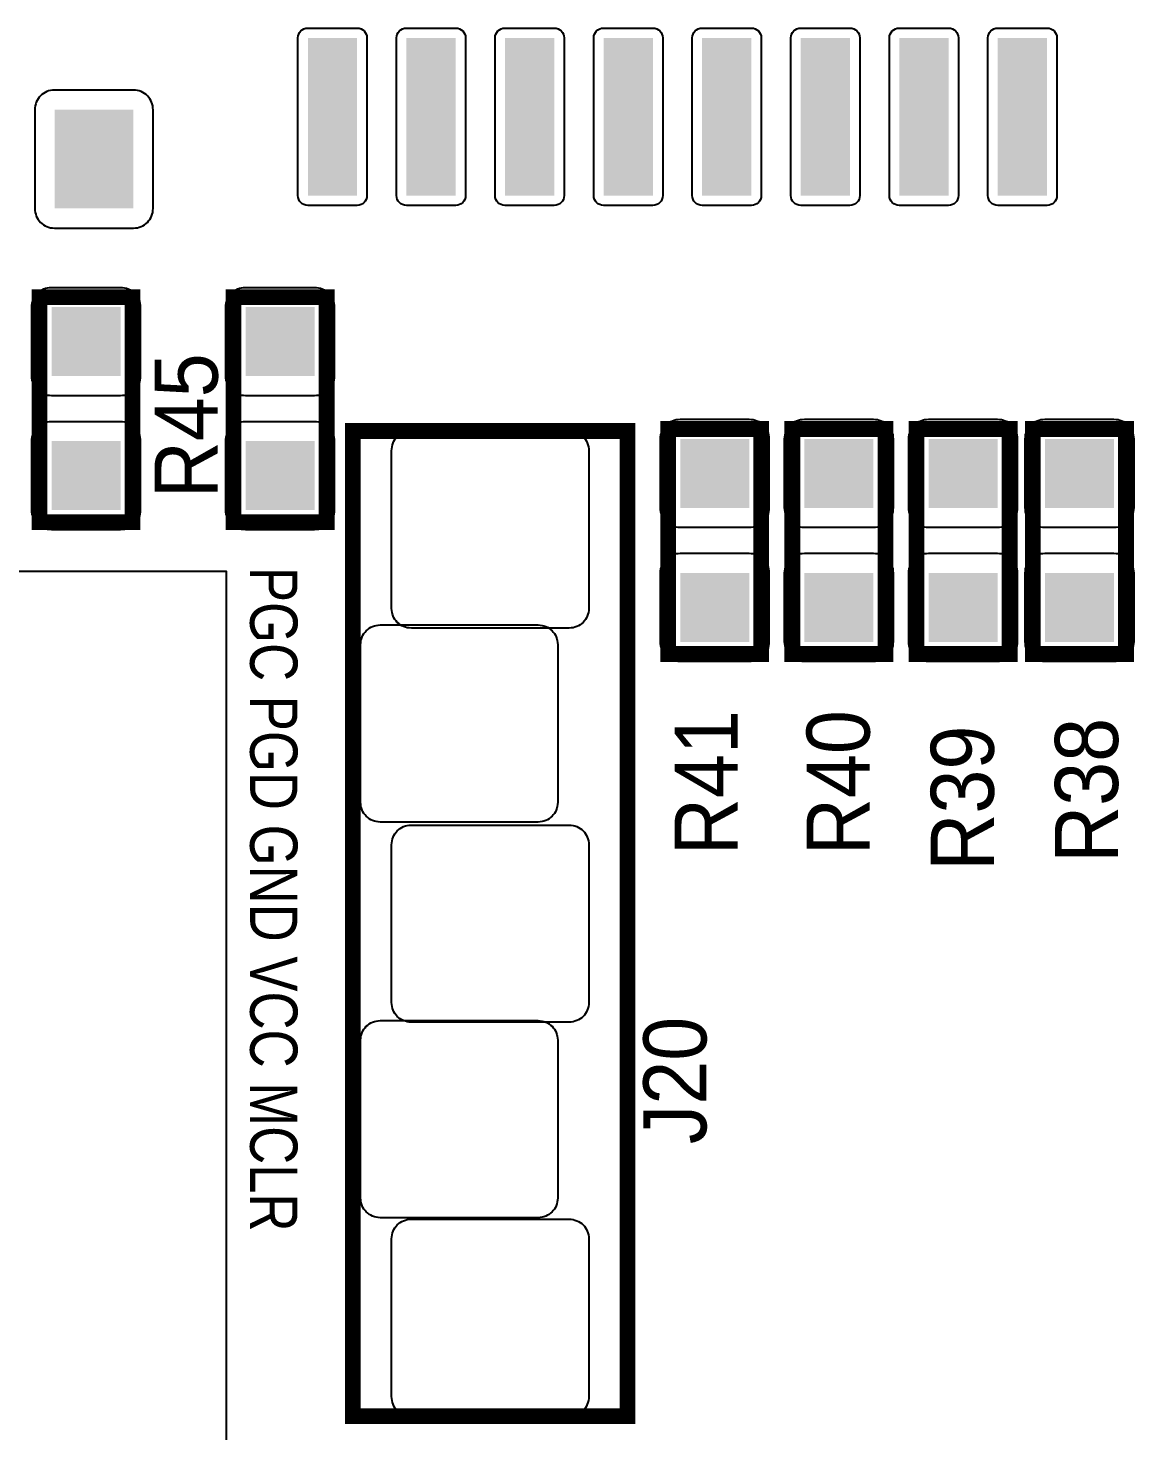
# Model space of a CAD drawing. Header units: inches. Extents: x -3.21 to 3.21, y -2.45 to 2.45.
# Drawn here: x -2.491 to -1.93, y -0.571 to 0.141 of the extents above; entities that cross this region are included whole.
import ezdxf

# ---------------------------------------------------------------- set-up
doc = ezdxf.new("R2010")
doc.units = ezdxf.units.IN
doc.layers.get('0').update_dxf_attribs({"linetype": 'CONTINUOUS'})

# ---------------------------------------------------------------- blocks, each defined once
blk = doc.blocks.new('RPAD')
blk.add_trace([(-0.5, -0.5), (-0.5, 0.5), (0.5, -0.5), (0.5, 0.5)])

msp = doc.modelspace()

# ---------------------------------------------------------------- linework, layer by layer
for points in [[(-2.32389, 0.050632), (-2.34889, 0.050632), (-2.349912, 0.050731), (-2.350857, 0.051018), (-2.351708, 0.051472), (-2.352444, 0.052077), (-2.353049, 0.052814), (-2.353504, 0.053664), (-2.35379, 0.054609), (-2.35389, 0.055632), (-2.35389, 0.135632), (-2.35379, 0.136654), (-2.353504, 0.1376), (-2.353049, 0.13845), (-2.352444, 0.139187), (-2.351708, 0.139791), (-2.350857, 0.140246), (-2.349912, 0.140532), (-2.34889, 0.140632), (-2.32389, 0.140632), (-2.322867, 0.140532), (-2.321922, 0.140246), (-2.321072, 0.139791), (-2.320335, 0.139187), (-2.31973, 0.13845), (-2.319276, 0.1376), (-2.318989, 0.136654), (-2.31889, 0.135632), (-2.31889, 0.055632), (-2.318989, 0.054609), (-2.319276, 0.053664), (-2.31973, 0.052814), (-2.320335, 0.052077), (-2.321072, 0.051472), (-2.321922, 0.051018), (-2.322867, 0.050731), (-2.32389, 0.050632)], [(-2.27389, 0.050632), (-2.29889, 0.050632), (-2.299912, 0.050731), (-2.300857, 0.051018), (-2.301708, 0.051472), (-2.302444, 0.052077), (-2.303049, 0.052814), (-2.303504, 0.053664), (-2.30379, 0.054609), (-2.30389, 0.055632), (-2.30389, 0.135632), (-2.30379, 0.136654), (-2.303504, 0.1376), (-2.303049, 0.13845), (-2.302444, 0.139187), (-2.301708, 0.139791), (-2.300857, 0.140246), (-2.299912, 0.140532), (-2.29889, 0.140632), (-2.27389, 0.140632), (-2.272867, 0.140532), (-2.271922, 0.140246), (-2.271072, 0.139791), (-2.270335, 0.139187), (-2.26973, 0.13845), (-2.269276, 0.1376), (-2.268989, 0.136654), (-2.26889, 0.135632), (-2.26889, 0.055632), (-2.268989, 0.054609), (-2.269276, 0.053664), (-2.26973, 0.052814), (-2.270335, 0.052077), (-2.271072, 0.051472), (-2.271922, 0.051018), (-2.272867, 0.050731), (-2.27389, 0.050632)], [(-2.22389, 0.050632), (-2.24889, 0.050632), (-2.249912, 0.050731), (-2.250857, 0.051018), (-2.251708, 0.051472), (-2.252444, 0.052077), (-2.253049, 0.052814), (-2.253504, 0.053664), (-2.25379, 0.054609), (-2.25389, 0.055632), (-2.25389, 0.135632), (-2.25379, 0.136654), (-2.253504, 0.1376), (-2.253049, 0.13845), (-2.252444, 0.139187), (-2.251708, 0.139791), (-2.250857, 0.140246), (-2.249912, 0.140532), (-2.24889, 0.140632), (-2.22389, 0.140632), (-2.222867, 0.140532), (-2.221922, 0.140246), (-2.221072, 0.139791), (-2.220335, 0.139187), (-2.21973, 0.13845), (-2.219276, 0.1376), (-2.218989, 0.136654), (-2.21889, 0.135632), (-2.21889, 0.055632), (-2.218989, 0.054609), (-2.219276, 0.053664), (-2.21973, 0.052814), (-2.220335, 0.052077), (-2.221072, 0.051472), (-2.221922, 0.051018), (-2.222867, 0.050731), (-2.22389, 0.050632)], [(-2.17389, 0.050632), (-2.19889, 0.050632), (-2.199912, 0.050731), (-2.200857, 0.051018), (-2.201708, 0.051472), (-2.202444, 0.052077), (-2.203049, 0.052814), (-2.203504, 0.053664), (-2.20379, 0.054609), (-2.20389, 0.055632), (-2.20389, 0.135632), (-2.20379, 0.136654), (-2.203504, 0.1376), (-2.203049, 0.13845), (-2.202444, 0.139187), (-2.201708, 0.139791), (-2.200857, 0.140246), (-2.199912, 0.140532), (-2.19889, 0.140632), (-2.17389, 0.140632), (-2.172867, 0.140532), (-2.171922, 0.140246), (-2.171072, 0.139791), (-2.170335, 0.139187), (-2.16973, 0.13845), (-2.169276, 0.1376), (-2.168989, 0.136654), (-2.16889, 0.135632), (-2.16889, 0.055632), (-2.168989, 0.054609), (-2.169276, 0.053664), (-2.16973, 0.052814), (-2.170335, 0.052077), (-2.171072, 0.051472), (-2.171922, 0.051018), (-2.172867, 0.050731), (-2.17389, 0.050632)], [(-2.12389, 0.050632), (-2.14889, 0.050632), (-2.149912, 0.050731), (-2.150857, 0.051018), (-2.151708, 0.051472), (-2.152444, 0.052077), (-2.153049, 0.052814), (-2.153504, 0.053664), (-2.15379, 0.054609), (-2.15389, 0.055632), (-2.15389, 0.135632), (-2.15379, 0.136654), (-2.153504, 0.1376), (-2.153049, 0.13845), (-2.152444, 0.139187), (-2.151708, 0.139791), (-2.150857, 0.140246), (-2.149912, 0.140532), (-2.14889, 0.140632), (-2.12389, 0.140632), (-2.122867, 0.140532), (-2.121922, 0.140246), (-2.121072, 0.139791), (-2.120335, 0.139187), (-2.11973, 0.13845), (-2.119276, 0.1376), (-2.118989, 0.136654), (-2.11889, 0.135632), (-2.11889, 0.055632), (-2.118989, 0.054609), (-2.119276, 0.053664), (-2.11973, 0.052814), (-2.120335, 0.052077), (-2.121072, 0.051472), (-2.121922, 0.051018), (-2.122867, 0.050731), (-2.12389, 0.050632)], [(-2.07389, 0.050632), (-2.09889, 0.050632), (-2.099912, 0.050731), (-2.100857, 0.051018), (-2.101708, 0.051472), (-2.102444, 0.052077), (-2.103049, 0.052814), (-2.103504, 0.053664), (-2.10379, 0.054609), (-2.10389, 0.055632), (-2.10389, 0.135632), (-2.10379, 0.136654), (-2.103504, 0.1376), (-2.103049, 0.13845), (-2.102444, 0.139187), (-2.101708, 0.139791), (-2.100857, 0.140246), (-2.099912, 0.140532), (-2.09889, 0.140632), (-2.07389, 0.140632), (-2.072867, 0.140532), (-2.071922, 0.140246), (-2.071072, 0.139791), (-2.070335, 0.139187), (-2.06973, 0.13845), (-2.069276, 0.1376), (-2.068989, 0.136654), (-2.06889, 0.135632), (-2.06889, 0.055632), (-2.068989, 0.054609), (-2.069276, 0.053664), (-2.06973, 0.052814), (-2.070335, 0.052077), (-2.071072, 0.051472), (-2.071922, 0.051018), (-2.072867, 0.050731), (-2.07389, 0.050632)], [(-2.02389, 0.050632), (-2.04889, 0.050632), (-2.049912, 0.050731), (-2.050857, 0.051018), (-2.051708, 0.051472), (-2.052444, 0.052077), (-2.053049, 0.052814), (-2.053504, 0.053664), (-2.05379, 0.054609), (-2.05389, 0.055632), (-2.05389, 0.135632), (-2.05379, 0.136654), (-2.053504, 0.1376), (-2.053049, 0.13845), (-2.052444, 0.139187), (-2.051708, 0.139791), (-2.050857, 0.140246), (-2.049912, 0.140532), (-2.04889, 0.140632), (-2.02389, 0.140632), (-2.022867, 0.140532), (-2.021922, 0.140246), (-2.021072, 0.139791), (-2.020335, 0.139187), (-2.01973, 0.13845), (-2.019276, 0.1376), (-2.018989, 0.136654), (-2.01889, 0.135632), (-2.01889, 0.055632), (-2.018989, 0.054609), (-2.019276, 0.053664), (-2.01973, 0.052814), (-2.020335, 0.052077), (-2.021072, 0.051472), (-2.021922, 0.051018), (-2.022867, 0.050731), (-2.02389, 0.050632)], [(-1.97389, 0.050632), (-1.99889, 0.050632), (-1.999912, 0.050731), (-2.000857, 0.051018), (-2.001708, 0.051472), (-2.002444, 0.052077), (-2.003049, 0.052814), (-2.003504, 0.053664), (-2.00379, 0.054609), (-2.00389, 0.055632), (-2.00389, 0.135632), (-2.00379, 0.136654), (-2.003504, 0.1376), (-2.003049, 0.13845), (-2.002444, 0.139187), (-2.001708, 0.139791), (-2.000857, 0.140246), (-1.999912, 0.140532), (-1.99889, 0.140632), (-1.97389, 0.140632), (-1.972867, 0.140532), (-1.971922, 0.140246), (-1.971072, 0.139791), (-1.970335, 0.139187), (-1.96973, 0.13845), (-1.969276, 0.1376), (-1.968989, 0.136654), (-1.96889, 0.135632), (-1.96889, 0.055632), (-1.968989, 0.054609), (-1.969276, 0.053664), (-1.96973, 0.052814), (-1.970335, 0.052077), (-1.971072, 0.051472), (-1.971922, 0.051018), (-1.972867, 0.050731), (-1.97389, 0.050632)], [(-2.43739, 0.109132), (-2.47739, 0.109132), (-2.478429, 0.109081), (-2.479434, 0.108933), (-2.480401, 0.108691), (-2.481325, 0.10836), (-2.482202, 0.107946), (-2.483026, 0.107451), (-2.483793, 0.106881), (-2.484499, 0.106241), (-2.485139, 0.105535), (-2.485709, 0.104768), (-2.486203, 0.103944), (-2.486618, 0.103067), (-2.486949, 0.102143), (-2.487191, 0.101176), (-2.487339, 0.100171), (-2.48739, 0.099132), (-2.48739, 0.049132), (-2.487339, 0.048093), (-2.487191, 0.047087), (-2.486949, 0.04612), (-2.486618, 0.045196), (-2.486203, 0.04432), (-2.485709, 0.043496), (-2.485139, 0.042729), (-2.484499, 0.042022), (-2.483793, 0.041382), (-2.483026, 0.040813), (-2.482202, 0.040318), (-2.481325, 0.039904), (-2.480401, 0.039573), (-2.479434, 0.039331), (-2.478429, 0.039182), (-2.47739, 0.039132), (-2.43739, 0.039132), (-2.43635, 0.039182), (-2.435345, 0.039331), (-2.434378, 0.039573), (-2.433454, 0.039904), (-2.432578, 0.040318), (-2.431754, 0.040813), (-2.430986, 0.041382), (-2.43028, 0.042022), (-2.42964, 0.042729), (-2.429071, 0.043496), (-2.428576, 0.04432), (-2.428161, 0.045196), (-2.427831, 0.04612), (-2.427589, 0.047087), (-2.42744, 0.048093), (-2.42739, 0.049132), (-2.42739, 0.099132), (-2.42744, 0.100171), (-2.427589, 0.101176), (-2.427831, 0.102143), (-2.428161, 0.103067), (-2.428576, 0.103944), (-2.429071, 0.104768), (-2.42964, 0.105535), (-2.43028, 0.106241), (-2.430986, 0.106881), (-2.431754, 0.107451), (-2.432578, 0.107946), (-2.433454, 0.10836), (-2.434378, 0.108691), (-2.435345, 0.108933), (-2.43635, 0.109081), (-2.43739, 0.109132)], [(-2.488913, -0.035974), (-2.488913, -0.000974), (-2.488863, 0.000065), (-2.488715, 0.00107), (-2.488472, 0.002037), (-2.488142, 0.002961), (-2.487727, 0.003837), (-2.487232, 0.004661), (-2.486663, 0.005429), (-2.486023, 0.006135), (-2.485317, 0.006775), (-2.484549, 0.007344), (-2.483725, 0.007839), (-2.482849, 0.008254), (-2.481925, 0.008585), (-2.480958, 0.008827), (-2.479953, 0.008975), (-2.478913, 0.009026), (-2.443913, 0.009026), (-2.442874, 0.008975), (-2.441869, 0.008827), (-2.440902, 0.008585), (-2.439978, 0.008254), (-2.439102, 0.007839), (-2.438278, 0.007344), (-2.43751, 0.006775), (-2.436804, 0.006135), (-2.436164, 0.005429), (-2.435594, 0.004661), (-2.4351, 0.003837), (-2.434685, 0.002961), (-2.434354, 0.002037), (-2.434112, 0.00107), (-2.433964, 0.000065), (-2.433913, -0.000974), (-2.433913, -0.035974), (-2.433964, -0.037014), (-2.434112, -0.038019), (-2.434354, -0.038986), (-2.434685, -0.03991), (-2.4351, -0.040786), (-2.435594, -0.04161), (-2.436164, -0.042378), (-2.436804, -0.043084), (-2.43751, -0.043724), (-2.438278, -0.044293), (-2.439102, -0.044788), (-2.439978, -0.045203), (-2.440902, -0.045533), (-2.441869, -0.045776), (-2.442874, -0.045924), (-2.443913, -0.045974), (-2.478913, -0.045974), (-2.479953, -0.045924), (-2.480958, -0.045776), (-2.481925, -0.045533), (-2.482849, -0.045203), (-2.483725, -0.044788), (-2.484549, -0.044293), (-2.485317, -0.043724), (-2.486023, -0.043084), (-2.486663, -0.042378), (-2.487232, -0.04161), (-2.487727, -0.040786), (-2.488142, -0.03991), (-2.488472, -0.038986), (-2.488715, -0.038019), (-2.488863, -0.037014), (-2.488913, -0.035974)], [(-2.390488, -0.035974), (-2.390488, -0.000974), (-2.390438, 0.000065), (-2.390289, 0.00107), (-2.390047, 0.002037), (-2.389717, 0.002961), (-2.389302, 0.003837), (-2.388807, 0.004661), (-2.388238, 0.005429), (-2.387598, 0.006135), (-2.386891, 0.006775), (-2.386124, 0.007344), (-2.3853, 0.007839), (-2.384424, 0.008254), (-2.3835, 0.008585), (-2.382533, 0.008827), (-2.381528, 0.008975), (-2.380488, 0.009026), (-2.345488, 0.009026), (-2.344449, 0.008975), (-2.343444, 0.008827), (-2.342477, 0.008585), (-2.341553, 0.008254), (-2.340676, 0.007839), (-2.339852, 0.007344), (-2.339085, 0.006775), (-2.338379, 0.006135), (-2.337739, 0.005429), (-2.337169, 0.004661), (-2.336674, 0.003837), (-2.33626, 0.002961), (-2.335929, 0.002037), (-2.335687, 0.00107), (-2.335539, 0.000065), (-2.335488, -0.000974), (-2.335488, -0.035974), (-2.335539, -0.037014), (-2.335687, -0.038019), (-2.335929, -0.038986), (-2.33626, -0.03991), (-2.336674, -0.040786), (-2.337169, -0.04161), (-2.337739, -0.042378), (-2.338379, -0.043084), (-2.339085, -0.043724), (-2.339852, -0.044293), (-2.340676, -0.044788), (-2.341553, -0.045203), (-2.342477, -0.045533), (-2.343444, -0.045776), (-2.344449, -0.045924), (-2.345488, -0.045974), (-2.380488, -0.045974), (-2.381528, -0.045924), (-2.382533, -0.045776), (-2.3835, -0.045533), (-2.384424, -0.045203), (-2.3853, -0.044788), (-2.386124, -0.044293), (-2.386891, -0.043724), (-2.387598, -0.043084), (-2.388238, -0.042378), (-2.388807, -0.04161), (-2.389302, -0.040786), (-2.389717, -0.03991), (-2.390047, -0.038986), (-2.390289, -0.038019), (-2.390438, -0.037014), (-2.390488, -0.035974)], [(-2.488913, -0.103974), (-2.488913, -0.068974), (-2.488863, -0.067935), (-2.488715, -0.06693), (-2.488472, -0.065963), (-2.488142, -0.065039), (-2.487727, -0.064163), (-2.487232, -0.063339), (-2.486663, -0.062571), (-2.486023, -0.061865), (-2.485317, -0.061225), (-2.484549, -0.060656), (-2.483725, -0.060161), (-2.482849, -0.059746), (-2.481925, -0.059415), (-2.480958, -0.059173), (-2.479953, -0.059025), (-2.478913, -0.058974), (-2.443913, -0.058974), (-2.442874, -0.059025), (-2.441869, -0.059173), (-2.440902, -0.059415), (-2.439978, -0.059746), (-2.439102, -0.060161), (-2.438278, -0.060656), (-2.43751, -0.061225), (-2.436804, -0.061865), (-2.436164, -0.062571), (-2.435594, -0.063339), (-2.4351, -0.064163), (-2.434685, -0.065039), (-2.434354, -0.065963), (-2.434112, -0.06693), (-2.433964, -0.067935), (-2.433913, -0.068974), (-2.433913, -0.103974), (-2.433964, -0.105014), (-2.434112, -0.106019), (-2.434354, -0.106986), (-2.434685, -0.10791), (-2.4351, -0.108786), (-2.435594, -0.10961), (-2.436164, -0.110378), (-2.436804, -0.111084), (-2.43751, -0.111724), (-2.438278, -0.112293), (-2.439102, -0.112788), (-2.439978, -0.113203), (-2.440902, -0.113533), (-2.441869, -0.113776), (-2.442874, -0.113924), (-2.443913, -0.113974), (-2.478913, -0.113974), (-2.479953, -0.113924), (-2.480958, -0.113776), (-2.481925, -0.113533), (-2.482849, -0.113203), (-2.483725, -0.112788), (-2.484549, -0.112293), (-2.485317, -0.111724), (-2.486023, -0.111084), (-2.486663, -0.110378), (-2.487232, -0.10961), (-2.487727, -0.108786), (-2.488142, -0.10791), (-2.488472, -0.106986), (-2.488715, -0.106019), (-2.488863, -0.105014), (-2.488913, -0.103974)], [(-2.390488, -0.103974), (-2.390488, -0.068974), (-2.390438, -0.067935), (-2.390289, -0.06693), (-2.390047, -0.065963), (-2.389717, -0.065039), (-2.389302, -0.064163), (-2.388807, -0.063339), (-2.388238, -0.062571), (-2.387598, -0.061865), (-2.386891, -0.061225), (-2.386124, -0.060656), (-2.3853, -0.060161), (-2.384424, -0.059746), (-2.3835, -0.059415), (-2.382533, -0.059173), (-2.381528, -0.059025), (-2.380488, -0.058974), (-2.345488, -0.058974), (-2.344449, -0.059025), (-2.343444, -0.059173), (-2.342477, -0.059415), (-2.341553, -0.059746), (-2.340676, -0.060161), (-2.339852, -0.060656), (-2.339085, -0.061225), (-2.338379, -0.061865), (-2.337739, -0.062571), (-2.337169, -0.063339), (-2.336674, -0.064163), (-2.33626, -0.065039), (-2.335929, -0.065963), (-2.335687, -0.06693), (-2.335539, -0.067935), (-2.335488, -0.068974), (-2.335488, -0.103974), (-2.335539, -0.105014), (-2.335687, -0.106019), (-2.335929, -0.106986), (-2.33626, -0.10791), (-2.336674, -0.108786), (-2.337169, -0.10961), (-2.337739, -0.110378), (-2.338379, -0.111084), (-2.339085, -0.111724), (-2.339852, -0.112293), (-2.340676, -0.112788), (-2.341553, -0.113203), (-2.342477, -0.113533), (-2.343444, -0.113776), (-2.344449, -0.113924), (-2.345488, -0.113974), (-2.380488, -0.113974), (-2.381528, -0.113924), (-2.382533, -0.113776), (-2.3835, -0.113533), (-2.384424, -0.113203), (-2.3853, -0.112788), (-2.386124, -0.112293), (-2.386891, -0.111724), (-2.387598, -0.111084), (-2.388238, -0.110378), (-2.388807, -0.10961), (-2.389302, -0.108786), (-2.389717, -0.10791), (-2.390047, -0.106986), (-2.390289, -0.106019), (-2.390438, -0.105014), (-2.390488, -0.103974)], [(-2.20639, -0.073868), (-2.20639, -0.153868), (-2.20644, -0.154907), (-2.206589, -0.155913), (-2.206831, -0.15688), (-2.207161, -0.157804), (-2.207576, -0.15868), (-2.208071, -0.159504), (-2.20864, -0.160272), (-2.20928, -0.160978), (-2.209987, -0.161618), (-2.210754, -0.162187), (-2.211578, -0.162681), (-2.212454, -0.163096), (-2.213378, -0.163427), (-2.214345, -0.163669), (-2.21535, -0.163818), (-2.21639, -0.163868), (-2.29639, -0.163868), (-2.297429, -0.163818), (-2.298434, -0.163669), (-2.299401, -0.163427), (-2.300325, -0.163096), (-2.301202, -0.162681), (-2.302026, -0.162187), (-2.302793, -0.161618), (-2.303499, -0.160978), (-2.304139, -0.160272), (-2.304709, -0.159504), (-2.305204, -0.15868), (-2.305618, -0.157804), (-2.305949, -0.15688), (-2.306191, -0.155913), (-2.306339, -0.154907), (-2.30639, -0.153868), (-2.30639, -0.073868), (-2.306339, -0.072829), (-2.306191, -0.071824), (-2.305949, -0.070857), (-2.305618, -0.069933), (-2.305204, -0.069056), (-2.304709, -0.068232), (-2.304139, -0.067465), (-2.303499, -0.066759), (-2.302793, -0.066119), (-2.302026, -0.065549), (-2.301202, -0.065055), (-2.300325, -0.06464), (-2.299401, -0.064309), (-2.298434, -0.064067), (-2.297429, -0.063919), (-2.29639, -0.063868), (-2.21639, -0.063868), (-2.21535, -0.063919), (-2.214345, -0.064067), (-2.213378, -0.064309), (-2.212454, -0.06464), (-2.211578, -0.065055), (-2.210754, -0.065549), (-2.209987, -0.066119), (-2.20928, -0.066759), (-2.20864, -0.067465), (-2.208071, -0.068232), (-2.207576, -0.069056), (-2.207161, -0.069933), (-2.206831, -0.070857), (-2.206589, -0.071824), (-2.20644, -0.072829), (-2.20639, -0.073868)], [(-2.170016, -0.102904), (-2.170016, -0.067904), (-2.169965, -0.066864), (-2.169817, -0.065859), (-2.169575, -0.064892), (-2.169244, -0.063968), (-2.16883, -0.063092), (-2.168335, -0.062268), (-2.167765, -0.0615), (-2.167125, -0.060794), (-2.166419, -0.060154), (-2.165652, -0.059585), (-2.164828, -0.05909), (-2.163951, -0.058675), (-2.163027, -0.058344), (-2.16206, -0.058102), (-2.161055, -0.057954), (-2.160016, -0.057904), (-2.125016, -0.057904), (-2.123976, -0.057954), (-2.122971, -0.058102), (-2.122004, -0.058344), (-2.12108, -0.058675), (-2.120204, -0.05909), (-2.11938, -0.059585), (-2.118613, -0.060154), (-2.117906, -0.060794), (-2.117266, -0.0615), (-2.116697, -0.062268), (-2.116202, -0.063092), (-2.115787, -0.063968), (-2.115457, -0.064892), (-2.115215, -0.065859), (-2.115066, -0.066864), (-2.115016, -0.067904), (-2.115016, -0.102904), (-2.115066, -0.103943), (-2.115215, -0.104948), (-2.115457, -0.105915), (-2.115787, -0.106839), (-2.116202, -0.107715), (-2.116697, -0.108539), (-2.117266, -0.109307), (-2.117906, -0.110013), (-2.118613, -0.110653), (-2.11938, -0.111222), (-2.120204, -0.111717), (-2.12108, -0.112132), (-2.122004, -0.112463), (-2.122971, -0.112705), (-2.123976, -0.112853), (-2.125016, -0.112904), (-2.160016, -0.112904), (-2.161055, -0.112853), (-2.16206, -0.112705), (-2.163027, -0.112463), (-2.163951, -0.112132), (-2.164828, -0.111717), (-2.165652, -0.111222), (-2.166419, -0.110653), (-2.167125, -0.110013), (-2.167765, -0.109307), (-2.168335, -0.108539), (-2.16883, -0.107715), (-2.169244, -0.106839), (-2.169575, -0.105915), (-2.169817, -0.104948), (-2.169965, -0.103943), (-2.170016, -0.102904)], [(-2.107024, -0.102904), (-2.107024, -0.067904), (-2.106973, -0.066864), (-2.106825, -0.065859), (-2.106583, -0.064892), (-2.106252, -0.063968), (-2.105837, -0.063092), (-2.105343, -0.062268), (-2.104773, -0.0615), (-2.104133, -0.060794), (-2.103427, -0.060154), (-2.102659, -0.059585), (-2.101835, -0.05909), (-2.100959, -0.058675), (-2.100035, -0.058344), (-2.099068, -0.058102), (-2.098063, -0.057954), (-2.097024, -0.057904), (-2.062024, -0.057904), (-2.060984, -0.057954), (-2.059979, -0.058102), (-2.059012, -0.058344), (-2.058088, -0.058675), (-2.057212, -0.05909), (-2.056388, -0.059585), (-2.05562, -0.060154), (-2.054914, -0.060794), (-2.054274, -0.0615), (-2.053705, -0.062268), (-2.05321, -0.063092), (-2.052795, -0.063968), (-2.052465, -0.064892), (-2.052222, -0.065859), (-2.052074, -0.066864), (-2.052024, -0.067904), (-2.052024, -0.102904), (-2.052074, -0.103943), (-2.052222, -0.104948), (-2.052465, -0.105915), (-2.052795, -0.106839), (-2.05321, -0.107715), (-2.053705, -0.108539), (-2.054274, -0.109307), (-2.054914, -0.110013), (-2.05562, -0.110653), (-2.056388, -0.111222), (-2.057212, -0.111717), (-2.058088, -0.112132), (-2.059012, -0.112463), (-2.059979, -0.112705), (-2.060984, -0.112853), (-2.062024, -0.112904), (-2.097024, -0.112904), (-2.098063, -0.112853), (-2.099068, -0.112705), (-2.100035, -0.112463), (-2.100959, -0.112132), (-2.101835, -0.111717), (-2.102659, -0.111222), (-2.103427, -0.110653), (-2.104133, -0.110013), (-2.104773, -0.109307), (-2.105343, -0.108539), (-2.105837, -0.107715), (-2.106252, -0.106839), (-2.106583, -0.105915), (-2.106825, -0.104948), (-2.106973, -0.103943), (-2.107024, -0.102904)], [(-2.044031, -0.102904), (-2.044031, -0.067904), (-2.043981, -0.066864), (-2.043833, -0.065859), (-2.043591, -0.064892), (-2.04326, -0.063968), (-2.042845, -0.063092), (-2.04235, -0.062268), (-2.041781, -0.0615), (-2.041141, -0.060794), (-2.040435, -0.060154), (-2.039667, -0.059585), (-2.038843, -0.05909), (-2.037967, -0.058675), (-2.037043, -0.058344), (-2.036076, -0.058102), (-2.035071, -0.057954), (-2.034031, -0.057904), (-1.999031, -0.057904), (-1.997992, -0.057954), (-1.996987, -0.058102), (-1.99602, -0.058344), (-1.995096, -0.058675), (-1.99422, -0.05909), (-1.993396, -0.059585), (-1.992628, -0.060154), (-1.991922, -0.060794), (-1.991282, -0.0615), (-1.990713, -0.062268), (-1.990218, -0.063092), (-1.989803, -0.063968), (-1.989472, -0.064892), (-1.98923, -0.065859), (-1.989082, -0.066864), (-1.989031, -0.067904), (-1.989031, -0.102904), (-1.989082, -0.103943), (-1.98923, -0.104948), (-1.989472, -0.105915), (-1.989803, -0.106839), (-1.990218, -0.107715), (-1.990713, -0.108539), (-1.991282, -0.109307), (-1.991922, -0.110013), (-1.992628, -0.110653), (-1.993396, -0.111222), (-1.99422, -0.111717), (-1.995096, -0.112132), (-1.99602, -0.112463), (-1.996987, -0.112705), (-1.997992, -0.112853), (-1.999031, -0.112904), (-2.034031, -0.112904), (-2.035071, -0.112853), (-2.036076, -0.112705), (-2.037043, -0.112463), (-2.037967, -0.112132), (-2.038843, -0.111717), (-2.039667, -0.111222), (-2.040435, -0.110653), (-2.041141, -0.110013), (-2.041781, -0.109307), (-2.04235, -0.108539), (-2.042845, -0.107715), (-2.04326, -0.106839), (-2.043591, -0.105915), (-2.043833, -0.104948), (-2.043981, -0.103943), (-2.044031, -0.102904)], [(-1.984976, -0.102904), (-1.984976, -0.067904), (-1.984926, -0.066864), (-1.984778, -0.065859), (-1.984535, -0.064892), (-1.984205, -0.063968), (-1.98379, -0.063092), (-1.983295, -0.062268), (-1.982726, -0.0615), (-1.982086, -0.060794), (-1.98138, -0.060154), (-1.980612, -0.059585), (-1.979788, -0.05909), (-1.978912, -0.058675), (-1.977988, -0.058344), (-1.977021, -0.058102), (-1.976016, -0.057954), (-1.974976, -0.057904), (-1.939976, -0.057904), (-1.938937, -0.057954), (-1.937932, -0.058102), (-1.936965, -0.058344), (-1.936041, -0.058675), (-1.935165, -0.05909), (-1.934341, -0.059585), (-1.933573, -0.060154), (-1.932867, -0.060794), (-1.932227, -0.0615), (-1.931657, -0.062268), (-1.931163, -0.063092), (-1.930748, -0.063968), (-1.930417, -0.064892), (-1.930175, -0.065859), (-1.930027, -0.066864), (-1.929976, -0.067904), (-1.929976, -0.102904), (-1.930027, -0.103943), (-1.930175, -0.104948), (-1.930417, -0.105915), (-1.930748, -0.106839), (-1.931163, -0.107715), (-1.931657, -0.108539), (-1.932227, -0.109307), (-1.932867, -0.110013), (-1.933573, -0.110653), (-1.934341, -0.111222), (-1.935165, -0.111717), (-1.936041, -0.112132), (-1.936965, -0.112463), (-1.937932, -0.112705), (-1.938937, -0.112853), (-1.939976, -0.112904), (-1.974976, -0.112904), (-1.976016, -0.112853), (-1.977021, -0.112705), (-1.977988, -0.112463), (-1.978912, -0.112132), (-1.979788, -0.111717), (-1.980612, -0.111222), (-1.98138, -0.110653), (-1.982086, -0.110013), (-1.982726, -0.109307), (-1.983295, -0.108539), (-1.98379, -0.107715), (-1.984205, -0.106839), (-1.984535, -0.105915), (-1.984778, -0.104948), (-1.984926, -0.103943), (-1.984976, -0.102904)], [(-2.170016, -0.170904), (-2.170016, -0.135904), (-2.169965, -0.134864), (-2.169817, -0.133859), (-2.169575, -0.132892), (-2.169244, -0.131968), (-2.16883, -0.131092), (-2.168335, -0.130268), (-2.167765, -0.1295), (-2.167125, -0.128794), (-2.166419, -0.128154), (-2.165652, -0.127585), (-2.164828, -0.12709), (-2.163951, -0.126675), (-2.163027, -0.126344), (-2.16206, -0.126102), (-2.161055, -0.125954), (-2.160016, -0.125904), (-2.125016, -0.125904), (-2.123976, -0.125954), (-2.122971, -0.126102), (-2.122004, -0.126344), (-2.12108, -0.126675), (-2.120204, -0.12709), (-2.11938, -0.127585), (-2.118613, -0.128154), (-2.117906, -0.128794), (-2.117266, -0.1295), (-2.116697, -0.130268), (-2.116202, -0.131092), (-2.115787, -0.131968), (-2.115457, -0.132892), (-2.115215, -0.133859), (-2.115066, -0.134864), (-2.115016, -0.135904), (-2.115016, -0.170904), (-2.115066, -0.171943), (-2.115215, -0.172948), (-2.115457, -0.173915), (-2.115787, -0.174839), (-2.116202, -0.175715), (-2.116697, -0.176539), (-2.117266, -0.177307), (-2.117906, -0.178013), (-2.118613, -0.178653), (-2.11938, -0.179222), (-2.120204, -0.179717), (-2.12108, -0.180132), (-2.122004, -0.180463), (-2.122971, -0.180705), (-2.123976, -0.180853), (-2.125016, -0.180904), (-2.160016, -0.180904), (-2.161055, -0.180853), (-2.16206, -0.180705), (-2.163027, -0.180463), (-2.163951, -0.180132), (-2.164828, -0.179717), (-2.165652, -0.179222), (-2.166419, -0.178653), (-2.167125, -0.178013), (-2.167765, -0.177307), (-2.168335, -0.176539), (-2.16883, -0.175715), (-2.169244, -0.174839), (-2.169575, -0.173915), (-2.169817, -0.172948), (-2.169965, -0.171943), (-2.170016, -0.170904)], [(-2.107024, -0.170904), (-2.107024, -0.135904), (-2.106973, -0.134864), (-2.106825, -0.133859), (-2.106583, -0.132892), (-2.106252, -0.131968), (-2.105837, -0.131092), (-2.105343, -0.130268), (-2.104773, -0.1295), (-2.104133, -0.128794), (-2.103427, -0.128154), (-2.102659, -0.127585), (-2.101835, -0.12709), (-2.100959, -0.126675), (-2.100035, -0.126344), (-2.099068, -0.126102), (-2.098063, -0.125954), (-2.097024, -0.125904), (-2.062024, -0.125904), (-2.060984, -0.125954), (-2.059979, -0.126102), (-2.059012, -0.126344), (-2.058088, -0.126675), (-2.057212, -0.12709), (-2.056388, -0.127585), (-2.05562, -0.128154), (-2.054914, -0.128794), (-2.054274, -0.1295), (-2.053705, -0.130268), (-2.05321, -0.131092), (-2.052795, -0.131968), (-2.052465, -0.132892), (-2.052222, -0.133859), (-2.052074, -0.134864), (-2.052024, -0.135904), (-2.052024, -0.170904), (-2.052074, -0.171943), (-2.052222, -0.172948), (-2.052465, -0.173915), (-2.052795, -0.174839), (-2.05321, -0.175715), (-2.053705, -0.176539), (-2.054274, -0.177307), (-2.054914, -0.178013), (-2.05562, -0.178653), (-2.056388, -0.179222), (-2.057212, -0.179717), (-2.058088, -0.180132), (-2.059012, -0.180463), (-2.059979, -0.180705), (-2.060984, -0.180853), (-2.062024, -0.180904), (-2.097024, -0.180904), (-2.098063, -0.180853), (-2.099068, -0.180705), (-2.100035, -0.180463), (-2.100959, -0.180132), (-2.101835, -0.179717), (-2.102659, -0.179222), (-2.103427, -0.178653), (-2.104133, -0.178013), (-2.104773, -0.177307), (-2.105343, -0.176539), (-2.105837, -0.175715), (-2.106252, -0.174839), (-2.106583, -0.173915), (-2.106825, -0.172948), (-2.106973, -0.171943), (-2.107024, -0.170904)], [(-2.044031, -0.170904), (-2.044031, -0.135904), (-2.043981, -0.134864), (-2.043833, -0.133859), (-2.043591, -0.132892), (-2.04326, -0.131968), (-2.042845, -0.131092), (-2.04235, -0.130268), (-2.041781, -0.1295), (-2.041141, -0.128794), (-2.040435, -0.128154), (-2.039667, -0.127585), (-2.038843, -0.12709), (-2.037967, -0.126675), (-2.037043, -0.126344), (-2.036076, -0.126102), (-2.035071, -0.125954), (-2.034031, -0.125904), (-1.999031, -0.125904), (-1.997992, -0.125954), (-1.996987, -0.126102), (-1.99602, -0.126344), (-1.995096, -0.126675), (-1.99422, -0.12709), (-1.993396, -0.127585), (-1.992628, -0.128154), (-1.991922, -0.128794), (-1.991282, -0.1295), (-1.990713, -0.130268), (-1.990218, -0.131092), (-1.989803, -0.131968), (-1.989472, -0.132892), (-1.98923, -0.133859), (-1.989082, -0.134864), (-1.989031, -0.135904), (-1.989031, -0.170904), (-1.989082, -0.171943), (-1.98923, -0.172948), (-1.989472, -0.173915), (-1.989803, -0.174839), (-1.990218, -0.175715), (-1.990713, -0.176539), (-1.991282, -0.177307), (-1.991922, -0.178013), (-1.992628, -0.178653), (-1.993396, -0.179222), (-1.99422, -0.179717), (-1.995096, -0.180132), (-1.99602, -0.180463), (-1.996987, -0.180705), (-1.997992, -0.180853), (-1.999031, -0.180904), (-2.034031, -0.180904), (-2.035071, -0.180853), (-2.036076, -0.180705), (-2.037043, -0.180463), (-2.037967, -0.180132), (-2.038843, -0.179717), (-2.039667, -0.179222), (-2.040435, -0.178653), (-2.041141, -0.178013), (-2.041781, -0.177307), (-2.04235, -0.176539), (-2.042845, -0.175715), (-2.04326, -0.174839), (-2.043591, -0.173915), (-2.043833, -0.172948), (-2.043981, -0.171943), (-2.044031, -0.170904)], [(-1.984976, -0.170904), (-1.984976, -0.135904), (-1.984926, -0.134864), (-1.984778, -0.133859), (-1.984535, -0.132892), (-1.984205, -0.131968), (-1.98379, -0.131092), (-1.983295, -0.130268), (-1.982726, -0.1295), (-1.982086, -0.128794), (-1.98138, -0.128154), (-1.980612, -0.127585), (-1.979788, -0.12709), (-1.978912, -0.126675), (-1.977988, -0.126344), (-1.977021, -0.126102), (-1.976016, -0.125954), (-1.974976, -0.125904), (-1.939976, -0.125904), (-1.938937, -0.125954), (-1.937932, -0.126102), (-1.936965, -0.126344), (-1.936041, -0.126675), (-1.935165, -0.12709), (-1.934341, -0.127585), (-1.933573, -0.128154), (-1.932867, -0.128794), (-1.932227, -0.1295), (-1.931657, -0.130268), (-1.931163, -0.131092), (-1.930748, -0.131968), (-1.930417, -0.132892), (-1.930175, -0.133859), (-1.930027, -0.134864), (-1.929976, -0.135904), (-1.929976, -0.170904), (-1.930027, -0.171943), (-1.930175, -0.172948), (-1.930417, -0.173915), (-1.930748, -0.174839), (-1.931163, -0.175715), (-1.931657, -0.176539), (-1.932227, -0.177307), (-1.932867, -0.178013), (-1.933573, -0.178653), (-1.934341, -0.179222), (-1.935165, -0.179717), (-1.936041, -0.180132), (-1.936965, -0.180463), (-1.937932, -0.180705), (-1.938937, -0.180853), (-1.939976, -0.180904), (-1.974976, -0.180904), (-1.976016, -0.180853), (-1.977021, -0.180705), (-1.977988, -0.180463), (-1.978912, -0.180132), (-1.979788, -0.179717), (-1.980612, -0.179222), (-1.98138, -0.178653), (-1.982086, -0.178013), (-1.982726, -0.177307), (-1.983295, -0.176539), (-1.98379, -0.175715), (-1.984205, -0.174839), (-1.984535, -0.173915), (-1.984778, -0.172948), (-1.984926, -0.171943), (-1.984976, -0.170904)], [(-2.222138, -0.172293), (-2.222138, -0.252293), (-2.222188, -0.253333), (-2.222337, -0.254338), (-2.222579, -0.255305), (-2.222909, -0.256229), (-2.223324, -0.257105), (-2.223819, -0.257929), (-2.224388, -0.258697), (-2.225028, -0.259403), (-2.225735, -0.260043), (-2.226502, -0.260612), (-2.227326, -0.261107), (-2.228202, -0.261522), (-2.229126, -0.261852), (-2.230093, -0.262094), (-2.231098, -0.262243), (-2.232138, -0.262293), (-2.312138, -0.262293), (-2.313177, -0.262243), (-2.314182, -0.262094), (-2.315149, -0.261852), (-2.316073, -0.261522), (-2.31695, -0.261107), (-2.317774, -0.260612), (-2.318541, -0.260043), (-2.319247, -0.259403), (-2.319887, -0.258697), (-2.320457, -0.257929), (-2.320952, -0.257105), (-2.321366, -0.256229), (-2.321697, -0.255305), (-2.321939, -0.254338), (-2.322087, -0.253333), (-2.322138, -0.252293), (-2.322138, -0.172293), (-2.322087, -0.171254), (-2.321939, -0.170249), (-2.321697, -0.169282), (-2.321366, -0.168358), (-2.320952, -0.167481), (-2.320457, -0.166657), (-2.319887, -0.16589), (-2.319247, -0.165184), (-2.318541, -0.164544), (-2.317774, -0.163974), (-2.31695, -0.16348), (-2.316073, -0.163065), (-2.315149, -0.162734), (-2.314182, -0.162492), (-2.313177, -0.162344), (-2.312138, -0.162293), (-2.232138, -0.162293), (-2.231098, -0.162344), (-2.230093, -0.162492), (-2.229126, -0.162734), (-2.228202, -0.163065), (-2.227326, -0.16348), (-2.226502, -0.163974), (-2.225735, -0.164544), (-2.225028, -0.165184), (-2.224388, -0.16589), (-2.223819, -0.166657), (-2.223324, -0.167481), (-2.222909, -0.168358), (-2.222579, -0.169282), (-2.222337, -0.170249), (-2.222188, -0.171254), (-2.222138, -0.172293)], [(-2.20639, -0.273868), (-2.20639, -0.353868), (-2.20644, -0.354907), (-2.206589, -0.355913), (-2.206831, -0.35688), (-2.207161, -0.357804), (-2.207576, -0.35868), (-2.208071, -0.359504), (-2.20864, -0.360272), (-2.20928, -0.360978), (-2.209987, -0.361618), (-2.210754, -0.362187), (-2.211578, -0.362681), (-2.212454, -0.363096), (-2.213378, -0.363427), (-2.214345, -0.363669), (-2.21535, -0.363818), (-2.21639, -0.363868), (-2.29639, -0.363868), (-2.297429, -0.363818), (-2.298434, -0.363669), (-2.299401, -0.363427), (-2.300325, -0.363096), (-2.301202, -0.362681), (-2.302026, -0.362187), (-2.302793, -0.361618), (-2.303499, -0.360978), (-2.304139, -0.360272), (-2.304709, -0.359504), (-2.305204, -0.35868), (-2.305618, -0.357804), (-2.305949, -0.35688), (-2.306191, -0.355913), (-2.306339, -0.354907), (-2.30639, -0.353868), (-2.30639, -0.273868), (-2.306339, -0.272829), (-2.306191, -0.271824), (-2.305949, -0.270857), (-2.305618, -0.269933), (-2.305204, -0.269056), (-2.304709, -0.268232), (-2.304139, -0.267465), (-2.303499, -0.266759), (-2.302793, -0.266119), (-2.302026, -0.265549), (-2.301202, -0.265055), (-2.300325, -0.26464), (-2.299401, -0.264309), (-2.298434, -0.264067), (-2.297429, -0.263919), (-2.29639, -0.263868), (-2.21639, -0.263868), (-2.21535, -0.263919), (-2.214345, -0.264067), (-2.213378, -0.264309), (-2.212454, -0.26464), (-2.211578, -0.265055), (-2.210754, -0.265549), (-2.209987, -0.266119), (-2.20928, -0.266759), (-2.20864, -0.267465), (-2.208071, -0.268232), (-2.207576, -0.269056), (-2.207161, -0.269933), (-2.206831, -0.270857), (-2.206589, -0.271824), (-2.20644, -0.272829), (-2.20639, -0.273868)], [(-2.222138, -0.373081), (-2.222138, -0.453081), (-2.222188, -0.45412), (-2.222337, -0.455125), (-2.222579, -0.456092), (-2.222909, -0.457016), (-2.223324, -0.457893), (-2.223819, -0.458717), (-2.224388, -0.459484), (-2.225028, -0.46019), (-2.225735, -0.46083), (-2.226502, -0.4614), (-2.227326, -0.461894), (-2.228202, -0.462309), (-2.229126, -0.46264), (-2.230093, -0.462882), (-2.231098, -0.46303), (-2.232138, -0.463081), (-2.312138, -0.463081), (-2.313177, -0.46303), (-2.314182, -0.462882), (-2.315149, -0.46264), (-2.316073, -0.462309), (-2.31695, -0.461894), (-2.317774, -0.4614), (-2.318541, -0.46083), (-2.319247, -0.46019), (-2.319887, -0.459484), (-2.320457, -0.458717), (-2.320952, -0.457893), (-2.321366, -0.457016), (-2.321697, -0.456092), (-2.321939, -0.455125), (-2.322087, -0.45412), (-2.322138, -0.453081), (-2.322138, -0.373081), (-2.322087, -0.372041), (-2.321939, -0.371036), (-2.321697, -0.370069), (-2.321366, -0.369145), (-2.320952, -0.368269), (-2.320457, -0.367445), (-2.319887, -0.366677), (-2.319247, -0.365971), (-2.318541, -0.365331), (-2.317774, -0.364762), (-2.31695, -0.364267), (-2.316073, -0.363852), (-2.315149, -0.363522), (-2.314182, -0.36328), (-2.313177, -0.363131), (-2.312138, -0.363081), (-2.232138, -0.363081), (-2.231098, -0.363131), (-2.230093, -0.36328), (-2.229126, -0.363522), (-2.228202, -0.363852), (-2.227326, -0.364267), (-2.226502, -0.364762), (-2.225735, -0.365331), (-2.225028, -0.365971), (-2.224388, -0.366677), (-2.223819, -0.367445), (-2.223324, -0.368269), (-2.222909, -0.369145), (-2.222579, -0.370069), (-2.222337, -0.371036), (-2.222188, -0.372041), (-2.222138, -0.373081)], [(-2.20639, -0.473868), (-2.20639, -0.553868), (-2.20644, -0.554907), (-2.206589, -0.555913), (-2.206831, -0.55688), (-2.207161, -0.557804), (-2.207576, -0.55868), (-2.208071, -0.559504), (-2.20864, -0.560272), (-2.20928, -0.560978), (-2.209987, -0.561618), (-2.210754, -0.562187), (-2.211578, -0.562681), (-2.212454, -0.563096), (-2.213378, -0.563427), (-2.214345, -0.563669), (-2.21535, -0.563818), (-2.21639, -0.563868), (-2.29639, -0.563868), (-2.297429, -0.563818), (-2.298434, -0.563669), (-2.299401, -0.563427), (-2.300325, -0.563096), (-2.301202, -0.562681), (-2.302026, -0.562187), (-2.302793, -0.561618), (-2.303499, -0.560978), (-2.304139, -0.560272), (-2.304709, -0.559504), (-2.305204, -0.55868), (-2.305618, -0.557804), (-2.305949, -0.55688), (-2.306191, -0.555913), (-2.306339, -0.554907), (-2.30639, -0.553868), (-2.30639, -0.473868), (-2.306339, -0.472829), (-2.306191, -0.471824), (-2.305949, -0.470857), (-2.305618, -0.469933), (-2.305204, -0.469056), (-2.304709, -0.468232), (-2.304139, -0.467465), (-2.303499, -0.466759), (-2.302793, -0.466119), (-2.302026, -0.465549), (-2.301202, -0.465055), (-2.300325, -0.46464), (-2.299401, -0.464309), (-2.298434, -0.464067), (-2.297429, -0.463919), (-2.29639, -0.463868), (-2.21639, -0.463868), (-2.21535, -0.463919), (-2.214345, -0.464067), (-2.213378, -0.464309), (-2.212454, -0.46464), (-2.211578, -0.465055), (-2.210754, -0.465549), (-2.209987, -0.466119), (-2.20928, -0.466759), (-2.20864, -0.467465), (-2.208071, -0.468232), (-2.207576, -0.469056), (-2.207161, -0.469933), (-2.206831, -0.470857), (-2.206589, -0.471824), (-2.20644, -0.472829), (-2.20639, -0.473868)]]:
    msp.add_lwpolyline(points, close=True)
at = {"const_width": 0.008}
for points in [[(-2.485035, -0.110096), (-2.437791, -0.110096), (-2.437791, 0.004077), (-2.485035, 0.004077), (-2.485035, -0.110096)], [(-2.485035, -0.110096), (-2.437791, -0.110096), (-2.437791, 0.004077), (-2.485035, 0.004077), (-2.485035, -0.110096)], [(-2.485035, -0.110096), (-2.437791, -0.110096), (-2.437791, 0.004077), (-2.485035, 0.004077), (-2.485035, -0.110096)], [(-2.38661, -0.110096), (-2.339366, -0.110096), (-2.339366, 0.004077), (-2.38661, 0.004077), (-2.38661, -0.110096)], [(-2.38661, -0.110096), (-2.339366, -0.110096), (-2.339366, 0.004077), (-2.38661, 0.004077), (-2.38661, -0.110096)], [(-2.38661, -0.110096), (-2.339366, -0.110096), (-2.339366, 0.004077), (-2.38661, 0.004077), (-2.38661, -0.110096)], [(-2.326075, -0.563868), (-2.186705, -0.563868), (-2.186705, -0.063868), (-2.326075, -0.063868), (-2.326075, -0.563868)], [(-2.326075, -0.563868), (-2.186705, -0.563868), (-2.186705, -0.063868), (-2.326075, -0.063868), (-2.326075, -0.563868)], [(-2.326075, -0.563868), (-2.186705, -0.563868), (-2.186705, -0.063868), (-2.326075, -0.063868), (-2.326075, -0.563868)], [(-2.166138, -0.177026), (-2.118894, -0.177026), (-2.118894, -0.062852), (-2.166138, -0.062852), (-2.166138, -0.177026)], [(-2.166138, -0.177026), (-2.118894, -0.177026), (-2.118894, -0.062852), (-2.166138, -0.062852), (-2.166138, -0.177026)], [(-2.166138, -0.177026), (-2.118894, -0.177026), (-2.118894, -0.062852), (-2.166138, -0.062852), (-2.166138, -0.177026)], [(-2.103146, -0.177026), (-2.055902, -0.177026), (-2.055902, -0.062852), (-2.103146, -0.062852), (-2.103146, -0.177026)], [(-2.103146, -0.177026), (-2.055902, -0.177026), (-2.055902, -0.062852), (-2.103146, -0.062852), (-2.103146, -0.177026)], [(-2.103146, -0.177026), (-2.055902, -0.177026), (-2.055902, -0.062852), (-2.103146, -0.062852), (-2.103146, -0.177026)], [(-2.040154, -0.177026), (-1.992909, -0.177026), (-1.992909, -0.062852), (-2.040154, -0.062852), (-2.040154, -0.177026)], [(-2.040154, -0.177026), (-1.992909, -0.177026), (-1.992909, -0.062852), (-2.040154, -0.062852), (-2.040154, -0.177026)], [(-2.040154, -0.177026), (-1.992909, -0.177026), (-1.992909, -0.062852), (-2.040154, -0.062852), (-2.040154, -0.177026)], [(-1.981098, -0.177026), (-1.933854, -0.177026), (-1.933854, -0.062852), (-1.981098, -0.062852), (-1.981098, -0.177026)], [(-1.981098, -0.177026), (-1.933854, -0.177026), (-1.933854, -0.062852), (-1.981098, -0.062852), (-1.981098, -0.177026)], [(-1.981098, -0.177026), (-1.933854, -0.177026), (-1.933854, -0.062852), (-1.981098, -0.062852), (-1.981098, -0.177026)]]:
    msp.add_lwpolyline(points, dxfattribs=at)
msp.add_lwpolyline([(-2.618088, -0.13521), (-2.618088, -0.712416), (-2.390198, -0.712416), (-2.390198, -0.13521), (-2.618088, -0.13521)])

# ---------------------------------------------------------------- block references
for p, xscale, yscale, rotation in [((-2.33639, 0.095632), 0.025, 0.08, -180), ((-2.28639, 0.095632), 0.025, 0.08, -180), ((-2.23639, 0.095632), 0.025, 0.08, -180), ((-2.18639, 0.095632), 0.025, 0.08, -180), ((-2.13639, 0.095632), 0.025, 0.08, -180), ((-2.08639, 0.095632), 0.025, 0.08, -180), ((-2.03639, 0.095632), 0.025, 0.08, -180), ((-1.98639, 0.095632), 0.025, 0.08, -180), ((-2.461413, -0.018474), 0.035, 0.035, 90), ((-2.362988, -0.018474), 0.035, 0.035, 90), ((-2.461413, -0.086474), 0.035, 0.035, 90), ((-2.362988, -0.086474), 0.035, 0.035, 90), ((-2.142516, -0.085404), 0.035, 0.035, 90), ((-2.079524, -0.085404), 0.035, 0.035, 90), ((-2.016531, -0.085404), 0.035, 0.035, 90), ((-1.957476, -0.085404), 0.035, 0.035, 90), ((-2.142516, -0.153404), 0.035, 0.035, 90), ((-2.079524, -0.153404), 0.035, 0.035, 90), ((-2.016531, -0.153404), 0.035, 0.035, 90), ((-1.957476, -0.153404), 0.035, 0.035, 90)]:
    msp.add_blockref('RPAD', p, dxfattribs=dict(xscale=xscale, yscale=yscale, rotation=rotation))
at = {"xscale": 0.04, "yscale": 0.05}
msp.add_blockref('RPAD', (-2.45739, 0.074132), dxfattribs=at)

# ---------------------------------------------------------------- texts
for s, height, rotation, width, p in [('R45', 0.032, 90, 0.9375, (-2.39461, -0.09801)), ('R45', 0.032, 90, 0.9375, (-2.39461, -0.09801)), ('R45', 0.032, 90, 0.9375, (-2.39461, -0.09801)), ('PGC PGD GND VCC MCLR', 0.024, -90, 0.833333, (-2.378177, -0.13282)), ('PGC PGD GND VCC MCLR', 0.024, -90, 0.833333, (-2.378177, -0.13282)), ('PGC PGD GND VCC MCLR', 0.024, -90, 0.833333, (-2.378177, -0.13282)), ('R41', 0.032, 90, 0.9375, (-2.130831, -0.279112)), ('R41', 0.032, 90, 0.9375, (-2.130831, -0.279112)), ('R41', 0.032, 90, 0.9375, (-2.130831, -0.279112)), ('R40', 0.032, 90, 0.9375, (-2.063902, -0.279112)), ('R40', 0.032, 90, 0.9375, (-2.063902, -0.279112)), ('R40', 0.032, 90, 0.9375, (-2.063902, -0.279112)), ('R38', 0.032, 90, 0.9375, (-1.937917, -0.283049)), ('R38', 0.032, 90, 0.9375, (-1.937917, -0.283049)), ('R38', 0.032, 90, 0.9375, (-1.937917, -0.283049)), ('R39', 0.032, 90, 0.9375, (-2.000909, -0.286986)), ('R39', 0.032, 90, 0.9375, (-2.000909, -0.286986)), ('R39', 0.032, 90, 0.9375, (-2.000909, -0.286986)), ('J20', 0.032, 90, 0.9375, (-2.146705, -0.425797)), ('J20', 0.032, 90, 0.9375, (-2.146705, -0.425797)), ('J20', 0.032, 90, 0.9375, (-2.146705, -0.425797))]:
    msp.add_text(s, height=height, rotation=rotation, dxfattribs=dict(width=width)).set_placement(p)

doc.saveas('drawing.dxf')
